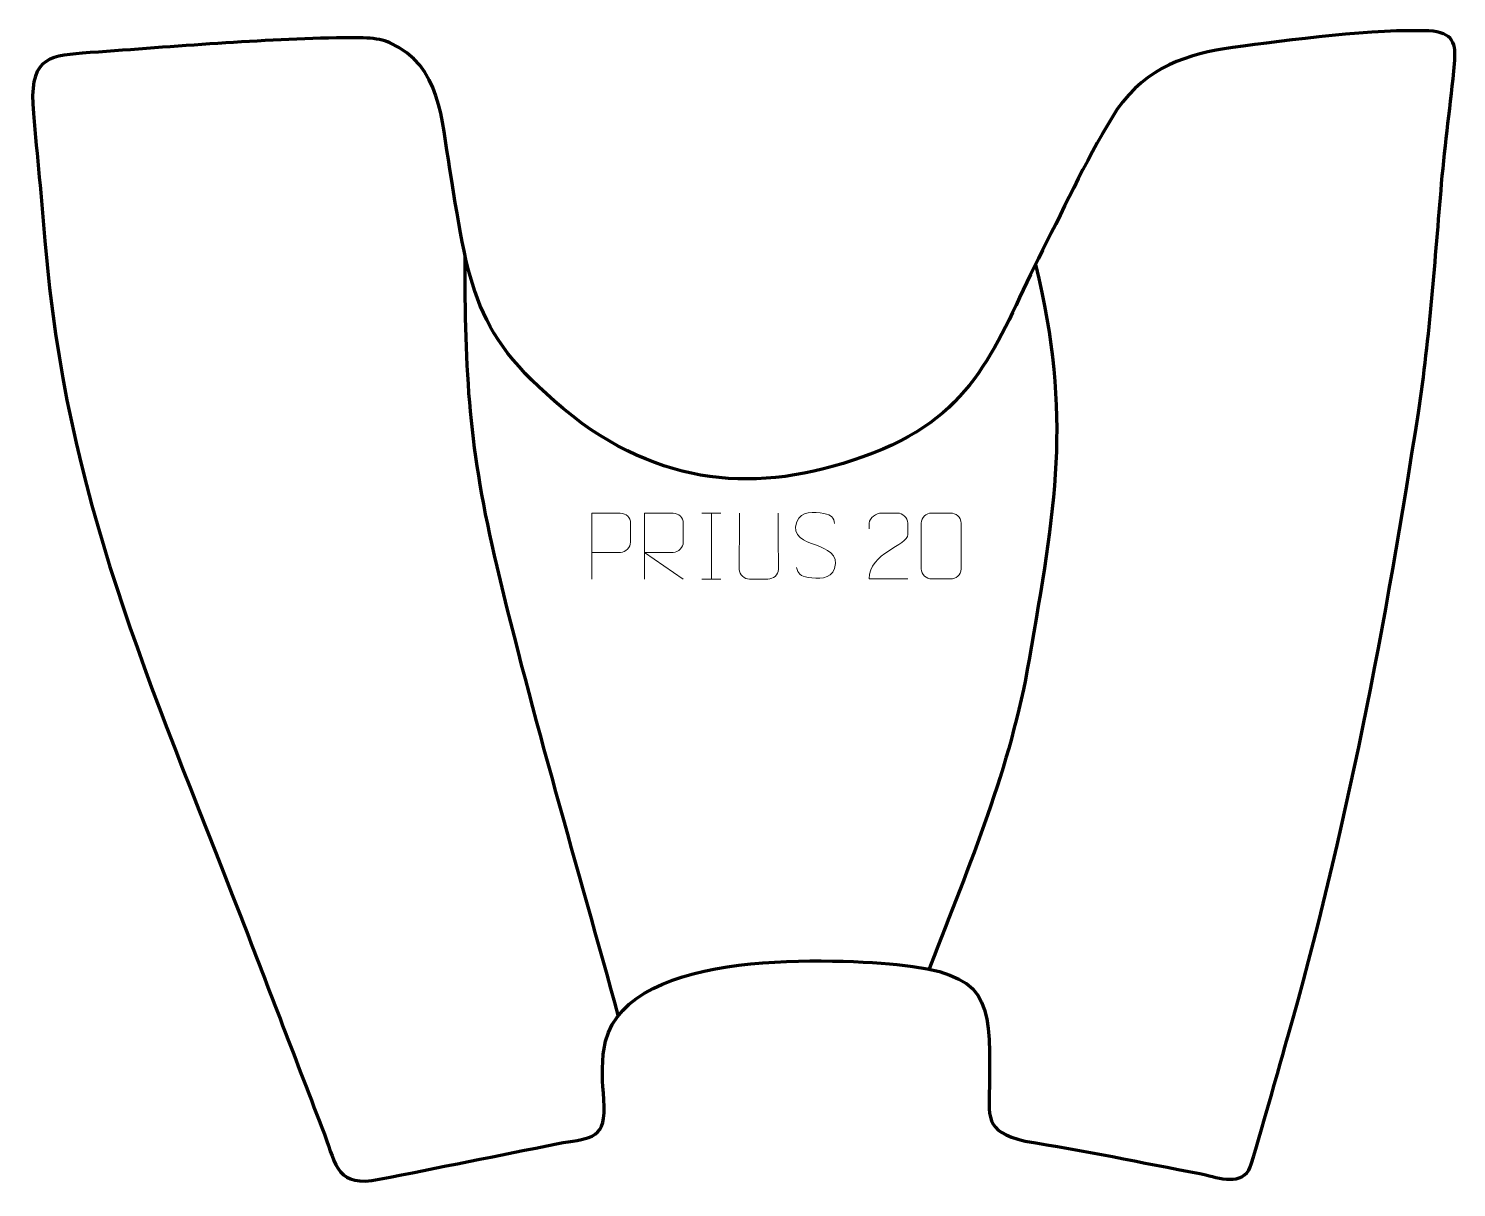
# Model space of a CAD drawing. Header units: millimetres. Extents: x -544 to -2, y 288 to 728.
import ezdxf

# ---------------------------------------------------------------- set-up
doc = ezdxf.new("R2010")
doc.units = ezdxf.units.MM
doc.header["$MEASUREMENT"] = 0
doc.layers.add('layer 2', color=7, linetype='Continuous')
doc.layers.add('layer 3', color=7, linetype='Continuous')

msp = doc.modelspace()

# ---------------------------------------------------------------- linework, layer by layer
at = {"layer": 'layer 2', "color": 140, "lineweight": 158}
for points, knots in [([(-378.2674, 641.7742), (-378.461, 596.5718), (-376.752, 568.0127), (-366.1967, 523.5738), (-366.1967, 523.5738), (-352.7102, 466.7946), (-335.5018, 409.2872), (-320.1179, 352.804)], [0, 0, 0, 0, 0.33333333, 0.33333333, 0.33333333, 0.33333333, 1, 1, 1, 1]), ([(-161.8639, 638.0208), (-147.7092, 580.551), (-154.5039, 544.9451), (-164.2421, 488.2218), (-164.2421, 488.2218), (-171.2798, 447.2279), (-186.8224, 410.6522), (-201.6311, 372.1448), (-201.6311, 372.1448), (-201.6311, 372.1448), (-202.1636, 370.7557), (-202.1636, 370.7557)], [0, 0, 0, 0, 0.25, 0.25, 0.25, 0.25, 0.5, 0.5, 0.5, 0.5, 1, 1, 1, 1])]:
    msp.add_open_spline(points, degree=3, knots=knots, dxfattribs=at)
at = {"layer": 'layer 3', "color": 242, "lineweight": 158}
msp.add_open_spline([(-406.7427, 722.1907), (-387.2028, 713.3225), (-387.2351, 693.2776), (-383.9607, 674.2612), (-383.9607, 674.2612), (-376.2165, 626.0224), (-374.5595, 609.215), (-333.8096, 577.7666), (-333.8096, 577.7666), (-297.2624, 551.7847), (-260.3982, 551.4507), (-219.6937, 568.0373), (-219.6937, 568.0373), (-182.6544, 583.958), (-176.0642, 610.1764), (-159.146, 643.4779), (-159.146, 643.4779), (-150.4154, 660.6772), (-141.1367, 680.8575), (-130.8427, 696.9265), (-130.8427, 696.9265), (-119.666, 712.9996), (-104.0873, 717.9898), (-87.0281, 720.3559), (-87.0281, 720.3559), (-66.3733, 723.2206), (-31.8228, 727.5633), (-12.6776, 726.6423), (-12.6776, 726.6423), (-3.3173, 726.192), (-2.1483, 721.8213), (-2.8758, 714.223), (-2.8758, 714.223), (-4.3262, 699.0696), (-6.44, 684.0634), (-7.7599, 668.8216), (-7.7599, 668.8216), (-10.2737, 639.8004), (-12.1723, 610.8336), (-16.6029, 581.7633), (-16.6029, 581.7633), (-28.4979, 503.7169), (-44.4227, 420.7012), (-66.1231, 345.0721), (-66.1231, 345.0721), (-67.941, 338.7619), (-79.5302, 296.8764), (-80.9073, 294.5969), (-80.9073, 294.5969), (-84.6624, 288.381), (-93.6449, 292.0953), (-99.5405, 293.2289), (-99.5405, 293.2289), (-121.393, 297.4285), (-143.8904, 302.0659), (-165.8004, 305.572), (-165.8004, 305.572), (-181.6335, 309.3827), (-179.3321, 314.4502), (-179.2865, 328.8214), (-179.2865, 328.8214), (-179.0219, 359.7971), (-179.7336, 368.895), (-214.47, 372.5926), (-214.47, 372.5926), (-242.7912, 374.9472), (-320.5511, 378.6068), (-325.6071, 339.9757), (-325.6071, 339.9757), (-325.6071, 339.9757), (-325.7912, 338.5688), (-325.7912, 338.5688), (-325.7912, 338.5688), (-326.4929, 330.6591), (-325.7901, 326.1906), (-325.4776, 318.5828), (-325.4776, 318.5828), (-324.9412, 305.5243), (-332.2939, 306.7296), (-342.9265, 304.6076), (-342.9265, 304.6076), (-365.5679, 300.0893), (-388.2014, 295.5316), (-410.8532, 291.0655), (-410.8532, 291.0655), (-426.4885, 287.9827), (-427.1074, 296.0078), (-431.5639, 308.1531), (-431.5639, 308.1531), (-442.1151, 335.6771), (-452.6984, 363.1899), (-463.2654, 390.7079), (-463.2654, 390.7079), (-497.8212, 479.7293), (-529.7596, 549.7452), (-537.5932, 647.0744), (-537.5932, 647.0744), (-538.8934, 663.2298), (-540.5375, 679.2323), (-541.9738, 695.3485), (-541.9738, 695.3485), (-543.7921, 715.7513), (-536.9172, 717.228), (-523.4597, 718.1991), (-523.4597, 718.1991), (-490.6517, 720.5666), (-459.2198, 723.3206), (-426.9517, 724.0162), (-426.9517, 724.0162), (-418.7463, 724.1931), (-411.3789, 724.2948), (-406.7427, 722.1907)], degree=3, knots=[0, 0, 0, 0, 0.03448276, 0.03448276, 0.03448276, 0.03448276, 0.06896552, 0.06896552, 0.06896552, 0.06896552, 0.10344828, 0.10344828, 0.10344828, 0.10344828, 0.13793103, 0.13793103, 0.13793103, 0.13793103, 0.17241379, 0.17241379, 0.17241379, 0.17241379, 0.20689655, 0.20689655, 0.20689655, 0.20689655, 0.24137931, 0.24137931, 0.24137931, 0.24137931, 0.27586207, 0.27586207, 0.27586207, 0.27586207, 0.31034483, 0.31034483, 0.31034483, 0.31034483, 0.34482759, 0.34482759, 0.34482759, 0.34482759, 0.37931034, 0.37931034, 0.37931034, 0.37931034, 0.4137931, 0.4137931, 0.4137931, 0.4137931, 0.44827586, 0.44827586, 0.44827586, 0.44827586, 0.48275862, 0.48275862, 0.48275862, 0.48275862, 0.51724138, 0.51724138, 0.51724138, 0.51724138, 0.55172414, 0.55172414, 0.55172414, 0.55172414, 0.5862069, 0.5862069, 0.5862069, 0.5862069, 0.62068966, 0.62068966, 0.62068966, 0.62068966, 0.65517241, 0.65517241, 0.65517241, 0.65517241, 0.68965517, 0.68965517, 0.68965517, 0.68965517, 0.72413793, 0.72413793, 0.72413793, 0.72413793, 0.75862069, 0.75862069, 0.75862069, 0.75862069, 0.79310345, 0.79310345, 0.79310345, 0.79310345, 0.82758621, 0.82758621, 0.82758621, 0.82758621, 0.86206897, 0.86206897, 0.86206897, 0.86206897, 0.89655172, 0.89655172, 0.89655172, 0.89655172, 0.93103448, 0.93103448, 0.93103448, 0.93103448, 1, 1, 1, 1], dxfattribs=at)
at = {"layer": 'layer 3', "color": 250, "lineweight": 9}
for points, knots in [([(-330.1121, 518.7659), (-330.1121, 518.7659), (-330.1121, 543.7195), (-330.1121, 543.7195), (-330.1121, 543.7195), (-326.5171, 543.7195), (-322.9218, 543.7195), (-319.3264, 543.7195), (-319.3264, 543.7195), (-317.0012, 543.6816), (-315.4438, 542.1915), (-315.448, 539.8254), (-315.448, 539.8254), (-315.4484, 537.7897), (-315.4484, 534.7304), (-315.448, 532.6944), (-315.448, 532.6944), (-315.4545, 530.819), (-317.2667, 528.8771), (-319.2763, 528.858), (-319.2763, 528.858), (-319.2763, 528.858), (-330.1121, 528.858), (-330.1121, 528.858)], [0, 0, 0, 0, 0.14285714, 0.14285714, 0.14285714, 0.14285714, 0.28571429, 0.28571429, 0.28571429, 0.28571429, 0.42857143, 0.42857143, 0.42857143, 0.42857143, 0.57142857, 0.57142857, 0.57142857, 0.57142857, 0.71428571, 0.71428571, 0.71428571, 0.71428571, 1, 1, 1, 1]), ([(-310.112, 518.7659), (-310.112, 518.7659), (-310.112, 543.7194), (-310.112, 543.7194), (-310.112, 543.7194), (-306.5172, 543.7194), (-302.9217, 543.7194), (-299.3265, 543.7194), (-299.3265, 543.7194), (-297.0012, 543.6817), (-295.4439, 542.1917), (-295.448, 539.8253), (-295.448, 539.8253), (-295.4484, 537.7898), (-295.4484, 534.7304), (-295.448, 532.6944), (-295.448, 532.6944), (-295.4545, 530.8189), (-297.2668, 528.8771), (-299.2763, 528.858), (-299.2763, 528.858), (-299.2763, 528.858), (-310.112, 528.858), (-310.112, 528.858), (-310.112, 528.858), (-310.112, 528.858), (-295.4573, 518.7659), (-295.4573, 518.7659)], [0, 0, 0, 0, 0.125, 0.125, 0.125, 0.125, 0.25, 0.25, 0.25, 0.25, 0.375, 0.375, 0.375, 0.375, 0.5, 0.5, 0.5, 0.5, 0.625, 0.625, 0.625, 0.625, 0.75, 0.75, 0.75, 0.75, 1, 1, 1, 1]), ([(-259.4529, 543.7236), (-259.4533, 538.1841), (-259.3575, 527.9823), (-259.3571, 522.4419), (-259.3571, 522.4419), (-259.4969, 520.2024), (-261.1741, 518.7762), (-263.3218, 518.7657), (-263.3218, 518.7657), (-265.6537, 518.7661), (-267.9856, 518.7661), (-270.3171, 518.7657), (-270.3171, 518.7657), (-272.2421, 518.6642), (-274.2142, 520.4807), (-274.203, 522.4252), (-274.203, 522.4252), (-274.2027, 527.9871), (-274.1073, 538.1625), (-274.1077, 543.7236)], [0, 0, 0, 0, 0.16666667, 0.16666667, 0.16666667, 0.16666667, 0.33333333, 0.33333333, 0.33333333, 0.33333333, 0.5, 0.5, 0.5, 0.5, 0.66666667, 0.66666667, 0.66666667, 0.66666667, 1, 1, 1, 1]), ([(-245.2284, 531.6908), (-249.4767, 533.1612), (-254.3848, 534.957), (-252.3797, 540.4773), (-252.3797, 540.4773), (-250.8762, 544.6172), (-245.6626, 544.2287), (-242.059, 543.6276), (-242.059, 543.6276), (-239.1984, 543.1504), (-238.3337, 541.9372), (-238.0231, 539.8531)], [0, 0, 0, 0, 0.25, 0.25, 0.25, 0.25, 0.5, 0.5, 0.5, 0.5, 1, 1, 1, 1]), ([(-210.2284, 518.807), (-215.1428, 518.8073), (-220.0572, 518.8073), (-224.9713, 518.807), (-224.9713, 518.807), (-224.9713, 528.7393), (-210.3203, 531.3805), (-210.2284, 535.6908), (-210.2284, 535.6908), (-210.2287, 537.1149), (-210.2287, 538.5386), (-210.2284, 539.9619), (-210.2284, 539.9619), (-210.2453, 542.039), (-212.3681, 543.7638), (-214.0391, 543.7811), (-214.0391, 543.7811), (-216.1123, 543.7807), (-218.1852, 543.7807), (-220.2576, 543.7811), (-220.2576, 543.7811), (-222.0797, 543.7976), (-224.9044, 542.0055), (-224.9713, 539.9119), (-224.9713, 539.9119), (-224.9713, 539.9119), (-224.9713, 537.8571), (-224.9713, 537.8571)], [0, 0, 0, 0, 0.125, 0.125, 0.125, 0.125, 0.25, 0.25, 0.25, 0.25, 0.375, 0.375, 0.375, 0.375, 0.5, 0.5, 0.5, 0.5, 0.625, 0.625, 0.625, 0.625, 0.75, 0.75, 0.75, 0.75, 1, 1, 1, 1]), ([(-201.1805, 543.7934), (-198.8144, 543.7934), (-196.4479, 543.7934), (-194.0814, 543.7934), (-194.0814, 543.7934), (-192.1009, 543.829), (-190.0749, 542.3347), (-190.0478, 539.8926), (-190.0478, 539.8926), (-190.0482, 534.1352), (-190.0482, 528.3774), (-190.0478, 522.6192), (-190.0478, 522.6192), (-190.1899, 520.2916), (-191.8963, 518.8093), (-194.0814, 518.7985), (-194.0814, 518.7985), (-196.4538, 518.7989), (-198.8262, 518.7989), (-201.1982, 518.7985), (-201.1982, 518.7985), (-203.1567, 518.6929), (-205.1631, 520.5808), (-205.1517, 522.6018), (-205.1517, 522.6018), (-205.1513, 528.3824), (-205.1513, 534.1627), (-205.1517, 539.9425), (-205.1517, 539.9425), (-205.1474, 542.0845), (-203.3703, 543.807), (-201.1805, 543.7934)], [0, 0, 0, 0, 0.11111111, 0.11111111, 0.11111111, 0.11111111, 0.22222222, 0.22222222, 0.22222222, 0.22222222, 0.33333333, 0.33333333, 0.33333333, 0.33333333, 0.44444444, 0.44444444, 0.44444444, 0.44444444, 0.55555556, 0.55555556, 0.55555556, 0.55555556, 0.66666667, 0.66666667, 0.66666667, 0.66666667, 0.77777778, 0.77777778, 0.77777778, 0.77777778, 1, 1, 1, 1]), ([(-245.2284, 531.6907), (-241.2098, 530.044), (-236.1803, 528.1557), (-238.0143, 522.7954), (-238.0143, 522.7954), (-239.4741, 518.529), (-244.3849, 518.7857), (-248.111, 519.3404), (-248.111, 519.3404), (-250.861, 519.7502), (-252.0819, 520.9637), (-252.4599, 523.0759)], [0, 0, 0, 0, 0.25, 0.25, 0.25, 0.25, 0.5, 0.5, 0.5, 0.5, 1, 1, 1, 1])]:
    msp.add_open_spline(points, degree=3, knots=knots, dxfattribs=at)
for points in [[(-288.3641, 543.7194), (-288.3641, 543.7194), (-281.196, 543.7194), (-281.196, 543.7194)], [(-284.7801, 543.7194), (-284.7801, 543.7194), (-284.7801, 518.7659), (-284.7801, 518.7659)], [(-288.3641, 518.7659), (-288.3641, 518.7659), (-281.196, 518.7659), (-281.196, 518.7659)]]:
    msp.add_open_spline(points, degree=3, dxfattribs=at)

doc.saveas('drawing.dxf')
